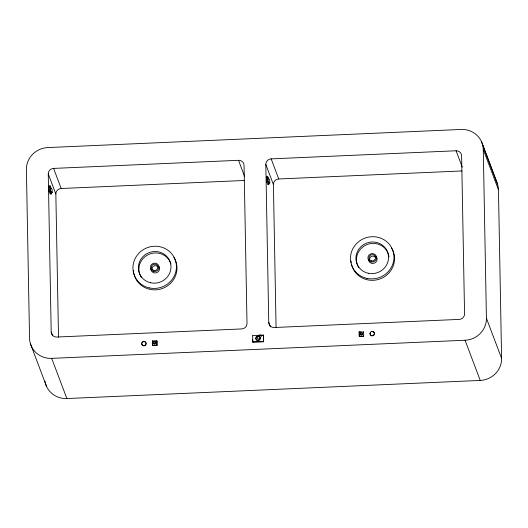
<?xml version="1.0" encoding="UTF-8"?>
<svg xmlns="http://www.w3.org/2000/svg" width="528" height="528" viewBox="0 0 528 528"><rect width="100%" height="100%" fill="white"/><g stroke="black" fill="none" stroke-linecap="round" stroke-linejoin="round"><path stroke-width="0.79" d="M53.592 168.406L238.517 160.307A5.465 5.247 -20.7 0 1 244.055 165.337L247.005 323.426A5.465 5.247 -20.7 0 1 241.659 328.937L56.74 337.036A5.465 5.247 -20.7 0 1 51.203 332.006L48.253 173.917A5.465 5.247 -20.7 0 1 53.592 168.406L61.189 188.503A5.465 5.247 -20.7 0 0 55.849 194.014L58.516 337.28M271.154 158.875L456.073 150.777A5.465 5.247 -20.7 0 1 461.611 155.806L464.561 313.896A5.465 5.247 -20.7 0 1 459.221 319.4L274.296 327.505A5.465 5.247 -20.7 0 1 268.759 322.476L265.808 164.386A5.465 5.247 -20.7 0 1 271.154 158.875L278.744 178.972A5.465 5.247 -20.7 0 0 273.405 184.477L276.078 327.749M51.17 188.727L50.087 185.856L48.998 185.909L49.097 191.176L50.18 194.047L51.269 194L51.229 191.743M268.726 179.183L267.637 176.312L266.548 176.359L266.647 181.632L267.736 184.496L268.818 184.45L268.778 182.193M61.189 188.503L244.471 180.47M278.744 178.972L462.026 170.94M49.097 191.176L50.186 191.129L51.269 194M266.647 181.632L267.736 181.579L268.818 184.45M52.226 192.608L51.143 192.661L50.272 190.364L50.213 187.202L52.166 189.446L52.226 192.608L50.272 190.364M269.782 183.064L268.693 183.11L267.828 180.814L267.769 177.652L269.722 179.903L269.782 183.064L267.828 180.814M252.569 335.551L263.446 335.069L263.67 341.682L252.793 342.157L252.674 335.834M259.67 335.531L263.558 335.359M152.513 340.989L156.974 341.081L157.054 345.299L152.698 345.49L152.513 340.989L152.698 345.49M363.475 331.729L363.66 336.23L359.311 336.422L359.126 331.921L363.581 332.013M359.126 331.921L360.683 332.145M152.618 341.273L156.974 341.081M152.592 345.2L157.054 345.299M359.205 336.131L363.66 336.23M252.688 341.873L263.67 341.682M51.691 358.354L465.049 340.243A21.866 20.988 -20.7 0 0 486.413 318.212L483.272 149.582A21.866 20.988 -20.7 0 0 461.122 129.459L47.764 147.569A21.866 20.988 -20.7 0 0 26.4 169.6L29.542 338.23A21.866 20.988 -20.7 0 0 51.691 358.354L66.878 398.541L480.236 380.431A21.866 20.988 -20.7 0 0 501.6 358.4L498.458 189.77A21.866 20.988 -20.7 0 0 495.7 179.949M481.463 141.59L496.65 181.777M482.427 144.157L497.614 184.351M483.272 149.582L498.458 189.77M456.073 150.777L462.264 167.145M486.413 318.212L501.6 358.4M465.049 340.243L480.236 380.431M265.808 164.386L273.405 184.477M238.517 160.307L244.708 176.682M268.759 322.476L270.448 326.938M48.253 173.917L55.849 194.014M51.203 332.006L52.609 335.729M30.386 343.649L46.537 386.41M359.231 332.204L359.297 335.722M267.637 176.312L267.736 181.579M263.446 335.069L263.564 341.398M252.754 339.788L252.793 342.157M156.862 340.798L156.941 345.015M50.087 185.856L50.186 191.129M66.878 398.541A21.866 20.988 -20.7 0 1 44.966 381.157M173.864 257.4A21.866 20.988 -20.7 0 1 163.159 288.196A21.866 20.988 -20.7 0 1 133.921 273.629M133.643 272.072A21.866 20.988 -20.7 0 1 133.498 270.501M141.847 343.312A2.185 2.099 -20.7 0 1 145.325 342.085A2.185 2.099 -20.7 0 1 144.91 345.635A2.185 2.099 -20.7 0 1 141.781 343.86M373.784 332.204A2.185 2.099 -20.7 0 1 373.969 335.042A2.185 2.099 -20.7 0 1 371.059 335.537A2.185 2.099 -20.7 0 1 370.372 332.785M371.672 331.749A2.185 2.099 -20.7 0 1 373.329 331.888M361.865 332.996A1.096 1.049 -20.7 0 1 362.182 334.574A1.096 1.049 -20.7 0 1 360.518 334.646A1.096 1.049 -20.7 0 1 360.776 333.043M361.04 332.924A1.096 1.049 -20.7 0 1 361.601 332.904M154.988 341.972A1.096 1.049 -20.7 0 1 155.628 343.563A1.096 1.049 -20.7 0 1 153.846 343.642A1.096 1.049 -20.7 0 1 154.427 341.992M260.047 337.55A2.185 2.099 -20.7 0 1 258.001 340.296A2.185 2.099 -20.7 0 1 255.849 337.729A2.185 2.099 -20.7 0 1 259.01 336.31M259.934 337.333A2.185 2.099 -20.7 0 1 258.482 340.534A2.185 2.099 -20.7 0 1 255.915 338.197A2.185 2.099 -20.7 0 1 259.123 336.6M259.202 338.045A1.096 1.003 44 0 1 258.397 339.227A1.096 1.003 44 0 1 257.149 338.323A1.096 1.003 44 0 1 257.954 337.141M141.24 277.292A16.401 15.741 -20.7 0 1 148.705 254.437A16.401 15.741 -20.7 0 1 170.907 263.987M158.948 266.495A4.376 4.198 -20.7 0 1 156.427 272.791A4.376 4.198 -20.7 0 1 150.869 268.957M152.084 269.722A3.28 3.148 -20.7 0 1 158.017 267.062M375.797 256.12A4.376 4.198 -20.7 0 1 374.517 263.056A4.376 4.198 -20.7 0 1 368.425 259.426M369.64 260.192A3.28 3.148 -20.7 0 1 375.573 257.532M391.426 247.87A21.866 20.988 -20.7 0 1 380.721 278.665A21.866 20.988 -20.7 0 1 351.476 264.092M351.206 262.541A21.866 20.988 -20.7 0 1 351.054 260.971M388.674 255.242A16.401 15.741 -20.7 0 1 388.978 256.872M358.796 267.755A16.401 15.741 -20.7 0 1 366.26 244.9A16.401 15.741 -20.7 0 1 388.463 254.45M360.967 334.673A1.096 1.049 -20.7 0 0 362.274 333.326A1.096 1.049 -20.7 0 0 360.446 332.93A1.096 1.049 -20.7 0 0 360.967 334.673M154.354 343.741A1.096 1.049 -20.7 0 0 155.661 342.395A1.096 1.049 -20.7 0 0 153.833 341.999A1.096 1.049 -20.7 0 0 154.354 343.741M143.326 345.536A2.185 2.099 -20.7 0 0 145.939 342.837A2.185 2.099 -20.7 0 0 142.283 342.052A2.185 2.099 -20.7 0 0 143.326 345.536M371.639 335.531A2.185 2.099 -20.7 0 0 374.26 332.831A2.185 2.099 -20.7 0 0 370.603 332.046A2.185 2.099 -20.7 0 0 371.639 335.531M259.235 336.158A1.096 1.003 44 0 0 260.971 336.857A1.096 1.003 44 0 0 260.588 335.056A1.096 1.003 44 0 0 259.235 336.158M366.986 278.408A21.866 20.988 -20.7 0 0 393.149 251.42A21.866 20.988 -20.7 0 0 356.572 243.566A21.866 20.988 -20.7 0 0 366.986 278.408M368.3 273.253A16.401 15.741 -20.7 0 0 387.922 253.018A16.401 15.741 -20.7 0 0 360.492 247.124A16.401 15.741 -20.7 0 0 368.3 273.253M371.184 261.921A4.376 4.198 -20.7 0 0 376.418 256.522A4.376 4.198 -20.7 0 0 369.105 254.951A4.376 4.198 -20.7 0 0 371.184 261.921M371.448 260.891A3.28 3.148 -20.7 0 0 375.375 256.846A3.28 3.148 -20.7 0 0 369.89 255.664A3.28 3.148 -20.7 0 0 371.448 260.891M149.431 287.938A21.866 20.988 -20.7 0 0 175.593 260.957A21.866 20.988 -20.7 0 0 139.016 253.097A21.866 20.988 -20.7 0 0 149.431 287.938M150.737 282.784A16.401 15.741 -20.7 0 0 170.366 262.548A16.401 15.741 -20.7 0 0 142.93 256.661A16.401 15.741 -20.7 0 0 150.737 282.784M153.628 271.451A4.376 4.198 -20.7 0 0 158.862 266.053A4.376 4.198 -20.7 0 0 151.549 264.482A4.376 4.198 -20.7 0 0 153.628 271.451M153.892 270.422A3.28 3.148 -20.7 0 0 157.813 266.376A3.28 3.148 -20.7 0 0 152.328 265.195A3.28 3.148 -20.7 0 0 153.892 270.422"/></g></svg>
